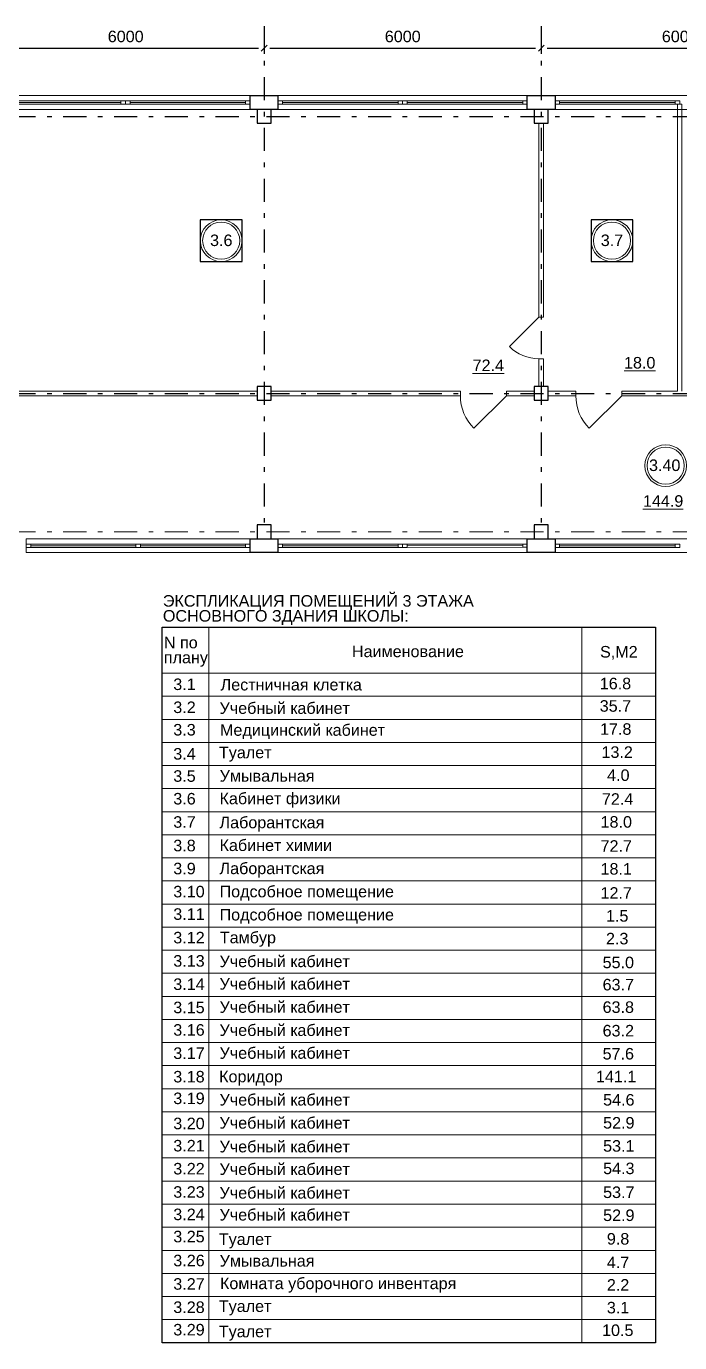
# Model space of a CAD drawing. Header units: metres. Extents: x -5 to 574, y -5 to 79.
# Drawn here: x 518.55 to 532.7, y 29.07 to 57.58 of the extents above; entities that cross this region are included whole.
import ezdxf
from ezdxf.enums import TextEntityAlignment as Align

# ---------------------------------------------------------------- set-up
doc = ezdxf.new("R2010")
doc.units = ezdxf.units.M
doc.header["$MEASUREMENT"] = 0
doc.linetypes.add('( Dashdot )', pattern=[1.001, 0.5, -0.25, 0.001, -0.25])
doc.layers.get('DEFPOINTS').update_dxf_attribs({"lineweight": 0})
doc.layers.add('YOLO_TABLE', color=1, linetype='Continuous')
doc.styles.add('Standard_0', font='arial.ttf')
doc.styles.add('Style-Arial', font='arial.ttf')
doc.dimstyles.get("Standard").update_dxf_attribs({"dimtxt": 0.00018, "dimasz": 0.00018, "dimexe": 0.0002, "dimexo": 0.0625, "dimgap": 9e-05, "dimtad": 0, "dimtih": 1, "dimtoh": 1, "dimdec": 4, "dimlfac": 1000, "dimzin": 0, "dimdsep": 46, "dimtxsty": 'Standard_0', "dimcen": 9e-05, "dimadec": 0, "dimazin": 0, "dimtfac": 1, "dimtdec": 4, "dimtofl": 0, "dimtmove": 0, "dimatfit": 0, "dimfxl": 0.01, "dimfxlon": 1, "dimtolj": 1, "dimtzin": 0, "dimarcsym": 0})

# ---------------------------------------------------------------- blocks, each defined once
blk = doc.blocks.new('_Oblique-1')
at = {"color": 0, "linetype": 'ByBlock', "lineweight": -2}
blk.add_line((0.5, 0.5), (-0.5, -0.5), dxfattribs=at)
blk = doc.blocks.new('*D531')
at = {"color": 0, "linetype": 'Continuous', "lineweight": -2, "transparency": 16777216}
for p, q in [((517.703, 57.204), (517.703, 56.98)), ((517.828, 57.105), (523.578, 57.105)), ((523.703, 57.204), (523.703, 56.98))]:
    blk.add_line(p, q, dxfattribs=at)
at = {"layer": 'DEFPOINTS', "color": 0, "linetype": 'Continuous', "lineweight": 0, "transparency": 16777216}
for p in [(517.703, 57.329), (523.703, 57.329), (523.703, 57.105)]:
    blk.add_point(p, dxfattribs=at)
at = {"color": 0, "linetype": 'Continuous', "lineweight": -2, "transparency": 16777216, "xscale": 0.125, "yscale": 0.125, "zscale": 0.125, "rotation": 180}
blk.add_blockref('_Oblique-1', (517.703, 57.105), dxfattribs=at)
at = {"color": 0, "linetype": 'Continuous', "lineweight": -2, "transparency": 16777216, "xscale": 0.125, "yscale": 0.125, "zscale": 0.125}
blk.add_blockref('_Oblique-1', (523.703, 57.105), dxfattribs=at)
at = {"color": 0, "linetype": 'Continuous', "lineweight": 0, "transparency": 16777216, "insert": (520.703, 57.358), "char_height": 0.25, "attachment_point": 5, "style": 'Style-Arial'}
blk.add_mtext('\\A1;6000', dxfattribs=at)
blk = doc.blocks.new('*D532')
at = {"color": 0, "linetype": 'Continuous', "lineweight": -2, "transparency": 16777216}
for p, q in [((529.703, 57.454), (529.703, 56.98)), ((523.703, 57.204), (523.703, 56.98)), ((523.828, 57.105), (529.578, 57.105))]:
    blk.add_line(p, q, dxfattribs=at)
at = {"layer": 'DEFPOINTS', "color": 0, "linetype": 'Continuous', "lineweight": 0, "transparency": 16777216}
for p in [(523.703, 57.329), (529.703, 57.579), (529.703, 57.105)]:
    blk.add_point(p, dxfattribs=at)
at = {"color": 0, "linetype": 'Continuous', "lineweight": -2, "transparency": 16777216, "xscale": 0.125, "yscale": 0.125, "zscale": 0.125, "rotation": 180}
blk.add_blockref('_Oblique-1', (523.703, 57.105), dxfattribs=at)
at = {"color": 0, "linetype": 'Continuous', "lineweight": -2, "transparency": 16777216, "xscale": 0.125, "yscale": 0.125, "zscale": 0.125}
blk.add_blockref('_Oblique-1', (529.703, 57.105), dxfattribs=at)
at = {"color": 0, "linetype": 'Continuous', "lineweight": 0, "transparency": 16777216, "insert": (526.703, 57.358), "char_height": 0.25, "attachment_point": 5, "style": 'Style-Arial'}
blk.add_mtext('\\A1;6000', dxfattribs=at)
blk = doc.blocks.new('*D533')
at = {"color": 0, "linetype": 'Continuous', "lineweight": -2, "transparency": 16777216}
for p, q in [((529.703, 57.454), (529.703, 56.98)), ((535.703, 57.454), (535.703, 56.98)), ((529.828, 57.105), (535.578, 57.105))]:
    blk.add_line(p, q, dxfattribs=at)
at = {"layer": 'DEFPOINTS', "color": 0, "linetype": 'Continuous', "lineweight": 0, "transparency": 16777216}
for p in [(529.703, 57.579), (535.703, 57.579), (535.703, 57.105)]:
    blk.add_point(p, dxfattribs=at)
at = {"color": 0, "linetype": 'Continuous', "lineweight": -2, "transparency": 16777216, "xscale": 0.125, "yscale": 0.125, "zscale": 0.125, "rotation": 180}
blk.add_blockref('_Oblique-1', (529.703, 57.105), dxfattribs=at)
at = {"color": 0, "linetype": 'Continuous', "lineweight": -2, "transparency": 16777216, "xscale": 0.125, "yscale": 0.125, "zscale": 0.125}
blk.add_blockref('_Oblique-1', (535.703, 57.105), dxfattribs=at)
at = {"color": 0, "linetype": 'Continuous', "lineweight": 0, "transparency": 16777216, "insert": (532.703, 57.358), "char_height": 0.25, "attachment_point": 5, "style": 'Style-Arial'}
blk.add_mtext('\\A1;6000', dxfattribs=at)

msp = doc.modelspace()

# ---------------------------------------------------------------- linework, layer by layer
at = {"color": 1, "linetype": '( Dashdot )'}
for p, q in [((523.70251658, 57.57893372), (523.70251658, 46.62893372)), ((529.70251658, 57.57893372), (529.70251658, 46.62893372)), ((490.75092866, 55.62893372), (562.65092866, 55.62893372)), ((490.75092866, 49.62893372), (562.65092866, 49.62893372))]:
    msp.add_line(p, q, dxfattribs=at)
at = {"color": 7, "linetype": 'Continuous', "lineweight": 0}
for p, q in [((518.10092866, 55.92893372), (520.60092866, 55.92893372)), ((520.80092866, 55.92893372), (523.30089794, 55.93112823)), ((524.10092866, 55.92893372), (526.60092866, 55.92893372)), ((526.80092866, 55.92893372), (529.30089794, 55.93112823)), ((530.10092866, 55.92893372), (532.60092866, 55.92893372)), ((524.10092866, 46.32893372), (526.60092866, 46.32893372)), ((526.80092866, 46.32893372), (529.30089794, 46.33112823)), ((530.10092866, 46.32893372), (532.60092866, 46.32893372)), ((521.49175571, 43.06783089), (532.17766096, 43.06783089)), ((521.49175571, 42.56783089), (532.17766096, 42.56783089)), ((521.49175571, 42.06783089), (532.17766096, 42.06783089)), ((521.49175571, 41.56783089), (532.17766096, 41.56783089)), ((521.49175571, 41.06783089), (532.17766096, 41.06783089)), ((521.49175571, 40.56783089), (532.17766096, 40.56783089)), ((521.49175571, 40.06783089), (532.17766096, 40.06783089)), ((521.49175571, 39.56783089), (532.17766096, 39.56783089)), ((521.49175571, 39.06783089), (532.17766096, 39.06783089)), ((521.49175571, 38.56783089), (532.17766096, 38.56783089)), ((521.49175571, 38.06783089), (532.17766096, 38.06783089)), ((521.49175571, 37.56783089), (532.17766096, 37.56783089)), ((521.49175571, 37.06783089), (532.17766096, 37.06783089)), ((521.49175571, 36.56783089), (532.17766096, 36.56783089)), ((521.49175571, 36.06783089), (532.17766096, 36.06783089)), ((521.49175571, 35.56783089), (532.17766096, 35.56783089)), ((521.49175571, 35.06783089), (532.17766096, 35.06783089)), ((521.49175571, 34.56783089), (532.17766096, 34.56783089)), ((521.49175571, 34.06783089), (532.17766096, 34.06783089)), ((521.49175571, 33.56783089), (532.17766096, 33.56783089)), ((521.49175571, 33.06783089), (532.17766096, 33.06783089)), ((521.49175571, 32.56783089), (532.17766096, 32.56783089)), ((521.49175571, 32.06783089), (532.17766096, 32.06783089)), ((521.49175571, 31.56783089), (532.17766096, 31.56783089)), ((521.49175571, 31.06783089), (532.17766096, 31.06783089)), ((521.49175571, 30.56783089), (532.17766096, 30.56783089)), ((521.49175571, 30.06783089), (532.17766096, 30.06783089)), ((521.49175571, 29.56783089), (532.17766096, 29.56783089)), ((521.49175571, 29.56783089), (532.17766096, 29.56783089))]:
    msp.add_line(p, q, dxfattribs=at)
at = {"color": 7, "linetype": 'Continuous', "lineweight": 13}
for p, q in [((529.65092866, 51.27893372), (529.01453256, 50.64253762)), ((529.65092866, 51.27893372), (529.75092866, 51.27893372)), ((529.65092866, 50.37893372), (529.75092866, 50.37893372)), ((517.85092866, 49.67893372), (523.55092866, 49.67893372)), ((523.85092866, 49.67893372), (527.95092866, 49.67893372)), ((527.95092866, 49.67893372), (527.95092866, 49.57893372)), ((528.95092866, 49.67893372), (529.55092866, 49.67893372)), ((528.95092866, 49.67893372), (528.95092866, 49.57893372)), ((529.85092866, 49.67893372), (530.45092866, 49.67893372)), ((530.45092866, 49.67893372), (530.45092866, 49.57893372)), ((531.45092866, 49.67893372), (531.45092866, 49.57893372)), ((531.45092866, 49.67893372), (532.65092866, 49.67893372)), ((517.85092866, 49.57893372), (523.55092866, 49.57893372)), ((523.85092866, 49.57893372), (527.95092866, 49.57893372)), ((528.95092866, 49.57893372), (529.55092866, 49.57893372)), ((529.85092866, 49.57893372), (530.45092866, 49.57893372)), ((531.45092866, 49.57893372), (535.55092866, 49.57893372)), ((521.49175571, 44.56783089), (532.17766096, 44.56783089)), ((521.49175571, 44.56783089), (521.49175571, 29.06783089)), ((522.50522074, 44.56783089), (522.50522074, 43.56783089)), ((530.57867731, 44.56783089), (530.57867731, 43.56783089)), ((532.17766096, 44.56783089), (532.17766096, 29.06783089)), ((521.49175571, 43.56783089), (532.17766096, 43.56783089)), ((522.50522074, 43.56783089), (522.50522074, 29.06783089)), ((530.57867731, 43.56783089), (530.57867731, 29.06783089)), ((521.49175571, 29.06783089), (532.17766096, 29.06783089))]:
    msp.add_line(p, q, dxfattribs=at)
at = {"color": 7, "lineweight": 13, "extrusion": (0, 0, -1)}
for p, q in [((528.95092866, 49.57893372), (528.24382188, 48.87182694)), ((531.45092866, 49.57893372), (530.74382188, 48.87182694))]:
    msp.add_line(p, q, dxfattribs=at)
at = {"color": 1, "linetype": '( Dashdot )', "lineweight": 0}
msp.add_line((490.75092866, 46.62893372), (562.65092866, 46.62893372), dxfattribs=at)
at = {"color": 7, "linetype": 'Continuous', "lineweight": 0, "extrusion": (0, 0, -1)}
for p, q in [((520.92592866, 46.32893372), (518.65092866, 46.32893372)), ((523.30092866, 46.32893372), (521.02592866, 46.32893372))]:
    msp.add_line(p, q, dxfattribs=at)
at = {"color": 7, "linetype": 'Continuous', "lineweight": 0, "flags": 128}
for points in [[(523.40092866, 55.77893372), (518.00092866, 55.77893372), (518.00092866, 56.07893372), (523.40092866, 56.07893372), (523.40092866, 55.77893372)], [(520.60092866, 55.89393372), (518.10092866, 55.89393372), (518.10092866, 55.96393372), (520.60092866, 55.96393372), (520.60092866, 55.89393372)], [(523.30092866, 55.89612826), (520.80092866, 55.89393372), (520.80086721, 55.96393366), (523.30086721, 55.9661282), (523.30092866, 55.89612826)], [(529.40092866, 55.77893372), (524.00092866, 55.77893372), (524.00092866, 56.07893372), (529.40092866, 56.07893372), (529.40092866, 55.77893372)], [(526.60092866, 55.89393372), (524.10092866, 55.89393372), (524.10092866, 55.96393372), (526.60092866, 55.96393372), (526.60092866, 55.89393372)], [(529.30092866, 55.89612826), (526.80092866, 55.89393372), (526.80086721, 55.96393366), (529.30086721, 55.9661282), (529.30092866, 55.89612826)], [(535.40092866, 55.77893372), (530.00092866, 55.77893372), (530.00092866, 56.07893372), (535.40092866, 56.07893372), (535.40092866, 55.77893372)], [(532.60092866, 55.89393372), (530.10092866, 55.89393372), (530.10092866, 55.96393372), (532.60092866, 55.96393372), (532.60092866, 55.89393372)], [(529.40092866, 46.17893372), (524.00092866, 46.17893372), (524.00092866, 46.47893372), (529.40092866, 46.47893372), (529.40092866, 46.17893372)], [(535.40092866, 46.17893372), (530.00092866, 46.17893372), (530.00092866, 46.47893372), (535.40092866, 46.47893372), (535.40092866, 46.17893372)], [(526.60092866, 46.29393372), (524.10092866, 46.29393372), (524.10092866, 46.36393372), (526.60092866, 46.36393372), (526.60092866, 46.29393372)], [(529.30092866, 46.29612826), (526.80092866, 46.29393372), (526.80086721, 46.36393366), (529.30086721, 46.3661282), (529.30092866, 46.29612826)], [(532.60092866, 46.29393372), (530.10092866, 46.29393372), (530.10092866, 46.36393372), (532.60092866, 46.36393372), (532.60092866, 46.29393372)]]:
    msp.add_lwpolyline(points, close=True, dxfattribs=at)
at = {"color": 7, "linetype": 'Continuous', "lineweight": 13, "flags": 128}
for points in [[(520.70092866, 55.89393372), (520.60092866, 55.89393372), (520.60092866, 55.96393372), (520.70092866, 55.96393372), (520.70092866, 55.89393372)], [(520.80092866, 55.89393372), (520.70092866, 55.89393372), (520.70092866, 55.96393372), (520.80092866, 55.96393372), (520.80092866, 55.89393372)], [(523.40092866, 55.89612826), (523.30092866, 55.89612826), (523.30092866, 55.96612826), (523.40092866, 55.96612826), (523.40092866, 55.89612826)], [(524.10092866, 55.89393372), (524.00092866, 55.89393372), (524.00092866, 55.96393372), (524.10092866, 55.96393372), (524.10092866, 55.89393372)], [(526.70092866, 55.89393372), (526.60092866, 55.89393372), (526.60092866, 55.96393372), (526.70092866, 55.96393372), (526.70092866, 55.89393372)], [(526.80092866, 55.89393372), (526.70092866, 55.89393372), (526.70092866, 55.96393372), (526.80092866, 55.96393372), (526.80092866, 55.89393372)], [(529.40092866, 55.89612826), (529.30092866, 55.89612826), (529.30092866, 55.96612826), (529.40092866, 55.96612826), (529.40092866, 55.89612826)], [(530.10092866, 55.89393372), (530.00092866, 55.89393372), (530.00092866, 55.96393372), (530.10092866, 55.96393372), (530.10092866, 55.89393372)], [(532.70092866, 55.89393372), (532.60092866, 55.89393372), (532.60092866, 55.96393372), (532.70092866, 55.96393372), (532.70092866, 55.89393372)], [(524.10092866, 46.29393372), (524.00092866, 46.29393372), (524.00092866, 46.36393372), (524.10092866, 46.36393372), (524.10092866, 46.29393372)], [(526.70092866, 46.29393372), (526.60092866, 46.29393372), (526.60092866, 46.36393372), (526.70092866, 46.36393372), (526.70092866, 46.29393372)], [(526.80092866, 46.29393372), (526.70092866, 46.29393372), (526.70092866, 46.36393372), (526.80092866, 46.36393372), (526.80092866, 46.29393372)], [(529.40092866, 46.29612826), (529.30092866, 46.29612826), (529.30092866, 46.36612826), (529.40092866, 46.36612826), (529.40092866, 46.29612826)], [(530.10092866, 46.29393372), (530.00092866, 46.29393372), (530.00092866, 46.36393372), (530.10092866, 46.36393372), (530.10092866, 46.29393372)], [(532.70092866, 46.29393372), (532.60092866, 46.29393372), (532.60092866, 46.36393372), (532.70092866, 46.36393372), (532.70092866, 46.29393372)]]:
    msp.add_lwpolyline(points, close=True, dxfattribs=at)
at = {"color": 7, "linetype": 'Continuous', "lineweight": 30, "flags": 128}
for points in [[(524.00092866, 55.77893372), (523.40092866, 55.77893372), (523.40092866, 56.07893372), (524.00092866, 56.07893372), (524.00092866, 55.77893372)], [(530.00092866, 55.77893372), (529.40092866, 55.77893372), (529.40092866, 56.07893372), (530.00092866, 56.07893372), (530.00092866, 55.77893372)], [(523.55092866, 55.77893372), (523.55092866, 55.47893372), (523.85092866, 55.47893372), (523.85092866, 55.77893372), (523.55092866, 55.77893372)], [(529.55092866, 55.77893372), (529.55092866, 55.47893372), (529.85092866, 55.47893372), (529.85092866, 55.77893372), (529.55092866, 55.77893372)], [(523.55092866, 49.77893372), (523.55092866, 49.47893372), (523.85092866, 49.47893372), (523.85092866, 49.77893372), (523.55092866, 49.77893372)], [(529.55092866, 49.77893372), (529.55092866, 49.47893372), (529.85092866, 49.47893372), (529.85092866, 49.77893372), (529.55092866, 49.77893372)], [(523.55092866, 46.77893372), (523.55092866, 46.47893372), (523.85092866, 46.47893372), (523.85092866, 46.77893372), (523.55092866, 46.77893372)], [(529.55092866, 46.77893372), (529.55092866, 46.47893372), (529.85092866, 46.47893372), (529.85092866, 46.77893372), (529.55092866, 46.77893372)], [(524.00092866, 46.17893372), (523.40092866, 46.17893372), (523.40092866, 46.47893372), (524.00092866, 46.47893372), (524.00092866, 46.17893372)], [(530.00092866, 46.17893372), (529.40092866, 46.17893372), (529.40092866, 46.47893372), (530.00092866, 46.47893372), (530.00092866, 46.17893372)]]:
    msp.add_lwpolyline(points, close=True, dxfattribs=at)
at = {"color": 7, "linetype": 'Continuous', "lineweight": 13, "flags": 128}
for points in [[(532.65092866, 49.67893372), (532.65092866, 55.89393372), (532.75092866, 55.89393372), (532.75092866, 49.67893372)], [(529.75092866, 51.27893372), (529.75092866, 55.47893372), (529.65092866, 55.47893372), (529.65092866, 51.27893372)], [(529.65092866, 50.37893372), (529.65092866, 49.77893372), (529.75092866, 49.77893372), (529.75092866, 50.37893372)]]:
    msp.add_lwpolyline(points, dxfattribs=at)
at = {"color": 7, "linetype": 'Continuous', "lineweight": 0, "extrusion": (0, 0, -1), "flags": 128}
for points in [[(-518.55092866, 46.17893372), (-523.40092866, 46.17893372), (-523.40092866, 46.47893372), (-518.55092866, 46.47893372), (-518.55092866, 46.17893372)], [(-518.65092866, 46.29393372), (-523.30092866, 46.29393372), (-523.30092866, 46.36393372), (-518.65092866, 46.36393372), (-518.65092866, 46.29393372)]]:
    msp.add_lwpolyline(points, close=True, dxfattribs=at)
at = {"color": 7, "linetype": 'Continuous', "lineweight": 13, "extrusion": (0, 0, -1), "flags": 128}
for points in [[(-518.55092866, 46.29393372), (-518.65092866, 46.29393372), (-518.65092866, 46.36393372), (-518.55092866, 46.36393372), (-518.55092866, 46.29393372)], [(-520.92592866, 46.29393372), (-521.02592866, 46.29393372), (-521.02592866, 46.36393372), (-520.92592866, 46.36393372), (-520.92592866, 46.29393372)], [(-523.30092866, 46.29393372), (-523.40092866, 46.29393372), (-523.40092866, 46.36393372), (-523.30092866, 46.36393372), (-523.30092866, 46.29393372)]]:
    msp.add_lwpolyline(points, close=True, dxfattribs=at)
at = {"color": 7, "linetype": 'Continuous', "lineweight": 13}
for centre, radius in [((522.77146964, 52.93653672), 0.45201344), ((522.77146964, 52.93653672), 0.40201344), ((531.2338614, 52.93653672), 0.45201344), ((531.2338614, 52.93653672), 0.40201344), ((532.39790063, 48.06442797), 0.45201344), ((532.39790063, 48.06442797), 0.40201344)]:
    msp.add_circle(centre, radius, dxfattribs=at)
at = {"color": 7, "linetype": 'Continuous', "lineweight": 0}
msp.add_arc((529.65092866, 51.27893372), 0.9, 225, 270, dxfattribs=at)
at = {"color": 7, "lineweight": 0, "extrusion": (0, 0, -1)}
for centre in [(-528.95092866, 49.57893372), (-531.45092866, 49.57893372)]:
    msp.add_arc(centre, 1, 315, 360, dxfattribs=at)
at = {"layer": 'YOLO_TABLE'}
for points in [[(522.3194562, 52.48452327), (523.22348308, 52.48452327), (523.22348308, 53.38855016), (522.3194562, 53.38855016)], [(530.78184796, 52.48452327), (531.68587485, 52.48452327), (531.68587485, 53.38855016), (530.78184796, 53.38855016)], [(521.49175571, 44.56783089), (532.17766096, 44.56783089), (532.17766096, 29.06783089), (521.49175571, 29.06783089)]]:
    msp.add_lwpolyline(points, close=True, dxfattribs=at)

# ---------------------------------------------------------------- texts
at = {"color": 7, "linetype": 'Continuous', "lineweight": 13, "style": 'Style-Arial'}
for s, p in [('3.6', (522.52991484, 53.06928635)), ('3.7', (530.99230661, 53.06928635)), ('%%u72.4%%U', (528.21665319, 50.36103752)), ('%%u18.0%%U', (531.49547397, 50.41712897)), ('3.40', (532.03722226, 48.19717761)), ('%%u144.9%%U', (531.90576195, 47.42270253)), ('16.8', (530.97040915, 43.4688646)), ('35.7', (530.96958043, 42.98400646)), ('17.8', (530.97609639, 42.48356668)), ('13.2', (531.00723754, 41.9837763)), ('4.0', (531.12937309, 41.48428185)), ('72.4', (531.01663714, 40.96832055)), ('18.0', (530.98813481, 40.47193885)), ('72.7', (530.98813481, 39.95048902)), ('18.1', (530.98695097, 39.45478593)), ('12.7', (530.98695097, 38.9333361)), ('1.5', (531.10522847, 38.43722886)), ('2.3', (531.10522847, 37.94474846)), ('55.0', (531.03197594, 37.42846199)), ('63.7', (531.03197594, 36.94756937)), ('63.8', (531.03197594, 36.46034049)), ('63.2', (531.03197594, 35.95047843)), ('57.6', (531.03197594, 35.4508462)), ('141.1', (530.88811262, 34.95629656)), ('54.6', (531.04300036, 34.45284916)), ('52.9', (531.04300036, 33.95457488)), ('53.1', (531.04300036, 33.45460316)), ('54.3', (531.04300036, 32.96791665)), ('53.7', (531.04300036, 32.45089711)), ('52.9', (531.04300036, 31.95262282)), ('9.8', (531.12422428, 31.44199692)), ('4.7', (531.12422428, 30.93213486)), ('2.2', (531.12422428, 30.44456003)), ('3.1', (531.12422428, 29.95207963)), ('10.5', (531.02026795, 29.46300258))]:
    msp.add_text(s, height=0.25, dxfattribs=at).set_placement(p, align=Align.TOP_LEFT)
at = {"color": 7, "linetype": 'Continuous', "lineweight": 0, "style": 'Style-Arial'}
for s, p in [('3.1', (521.73378234, 43.45332244)), ('Лестничная клетка', (522.75913943, 43.44448506)), ('3.2', (521.73378234, 42.95504816)), ('3.3', (521.73378234, 42.46836165)), ('3.4', (521.73378234, 41.94691181)), ('3.5', (521.73378234, 41.46601919)), ('3.6', (521.73378234, 40.97462514)), ('3.7', (521.73378234, 40.47055697)), ('3.8', (521.73378234, 39.96069491)), ('3.9', (521.73378234, 39.46242063)), ('3.10', (521.73378234, 38.96269787)), ('3.11', (521.73378234, 38.47601136)), ('3.12', (521.73378234, 37.9661493)), ('3.13', (521.73378234, 37.46208113)), ('3.14', (521.73378234, 36.95746978)), ('3.15', (521.73378234, 36.45340161)), ('3.16', (521.73378234, 35.9667151)), ('3.17', (521.73378234, 35.46264692)), ('3.18', (521.73378234, 34.95423334)), ('3.19', (521.73378234, 34.48492849)), ('3.20', (521.73378234, 33.94030311)), ('3.21', (521.73378234, 33.45941048)), ('3.22', (521.73378234, 32.9611362)), ('3.23', (521.73378234, 32.45706802)), ('3.24', (521.73378234, 31.97119628)), ('3.25', (521.73378234, 31.49113135)), ('3.26', (521.73378234, 30.97216461)), ('3.27', (521.73378234, 30.46499257)), ('3.28', (521.73378234, 29.9609244)), ('3.29', (521.73378234, 29.47423789))]:
    msp.add_text(s, height=0.25, dxfattribs=at).set_placement(p, align=Align.TOP_LEFT)
at = {"color": 7, "lineweight": 13, "style": 'Style-Arial'}
for s, p in [('Учебный кабинет', (522.73559604, 42.93749338)), ('Медицинский кабинет', (522.74552319, 42.46305623)), ('Туалет', (522.72252659, 41.97736704)), ('Умывальная', (522.73795246, 41.4691686)), ('Кабинет физики', (522.73559604, 40.98063625)), ('Лаборантская', (522.73559604, 40.46048771)), ('Кабинет химии', (522.73559604, 39.96686588)), ('Лаборантская', (522.73559604, 39.46606013)), ('Подсобное помещение', (522.73559604, 38.96457008)), ('Подсобное помещение', (522.73559604, 38.46256131)), ('Тамбур', (522.74148186, 37.96877406)), ('Учебный кабинет', (522.73559604, 37.45194279)), ('Учебный кабинет', (522.73559604, 36.9638683)), ('Учебный кабинет', (522.73559604, 36.46277849)), ('Учебный кабинет', (522.73559604, 35.96168867)), ('Учебный кабинет', (522.73559604, 35.46710652)), ('Коридор', (522.7270209, 34.95767206)), ('Учебный кабинет', (522.73559604, 34.45474377)), ('Учебный кабинет', (522.73559604, 33.95365395)), ('Учебный кабинет', (522.73559604, 33.43954882)), ('Учебный кабинет', (522.73559604, 32.95147432)), ('Учебный кабинет', (522.73559604, 32.43899611)), ('Учебный кабинет', (522.73559604, 31.96393693)), ('Туалет', (522.7198679, 31.4348465)), ('Умывальная', (522.737253, 30.96563783)), ('Комната уборочного инвентаря', (522.74559705, 30.47751927)), ('Туалет', (522.7198679, 29.98363834)), ('Туалет', (522.7198679, 29.43595547))]:
    msp.add_text(s, height=0.25, dxfattribs=at).set_placement(p, align=Align.TOP_LEFT)
at = {"color": 7, "linetype": 'Continuous', "lineweight": 13, "char_height": 0.25, "style": 'Style-Arial'}
for s, insert, attachment_point, line_spacing_factor in [('ЭКСПЛИКАЦИЯ ПОМЕЩЕНИЙ 3 ЭТАЖА\\PОСНОВНОГО ЗДАНИЯ ШКОЛЫ:', (521.50830947, 45.2591705), 1, 0.776524), ('N по \\Pплану', (521.5296897, 44.03291957), 4, 0.776524), ('Наименование', (525.60356501, 44.038756), 4, 0.6)]:
    msp.add_mtext(s, dxfattribs=dict(at, insert=insert, attachment_point=attachment_point, line_spacing_factor=line_spacing_factor))
at = {"color": 7, "linetype": 'Continuous', "lineweight": 0, "insert": (531.38355451, 44.15775446), "char_height": 0.25, "attachment_point": 2, "line_spacing_factor": 0.6, "style": 'Style-Arial'}
msp.add_mtext('S,М2', dxfattribs=at)

# ---------------------------------------------------------------- dimensions: what is measured, and where the dimension line sits
at = {"color": 5, "linetype": 'Continuous', "lineweight": 0}
for base, p1, p2, picture, middle in [((523.70251658, 57.10495998), (517.70251658, 57.32893372), (523.70251658, 57.32893372), '*D531', (520.70251658, 57.35760323)), ((529.70251658, 57.10495998), (523.70251658, 57.32893372), (529.70251658, 57.57893372), '*D532', (526.70251658, 57.35760323)), ((535.70251658, 57.10495998), (529.70251658, 57.57893372), (535.70251658, 57.57893372), '*D533', (532.70251658, 57.35760323))]:
    dim = msp.add_linear_dim(base=base, p1=p1, p2=p2, dimstyle='Standard', override={"dimtxt": 0.25, "dimasz": 0.125, "dimexe": 0.125, "dimexo": 0.125, "dimgap": 0.125, "dimtad": 1, "dimtih": 0, "dimtoh": 0, "dimzin": 11, "dimtxsty": 'Style-Arial', "dimblk": '_Oblique-1', "dimfxlon": 0, "dimfrac": 2, "dimtzin": 11}, dxfattribs=at)
    dim.commit()
    dim.dimension.update_dxf_attribs({"geometry": picture, "text_midpoint": middle})

doc.saveas('drawing.dxf')
